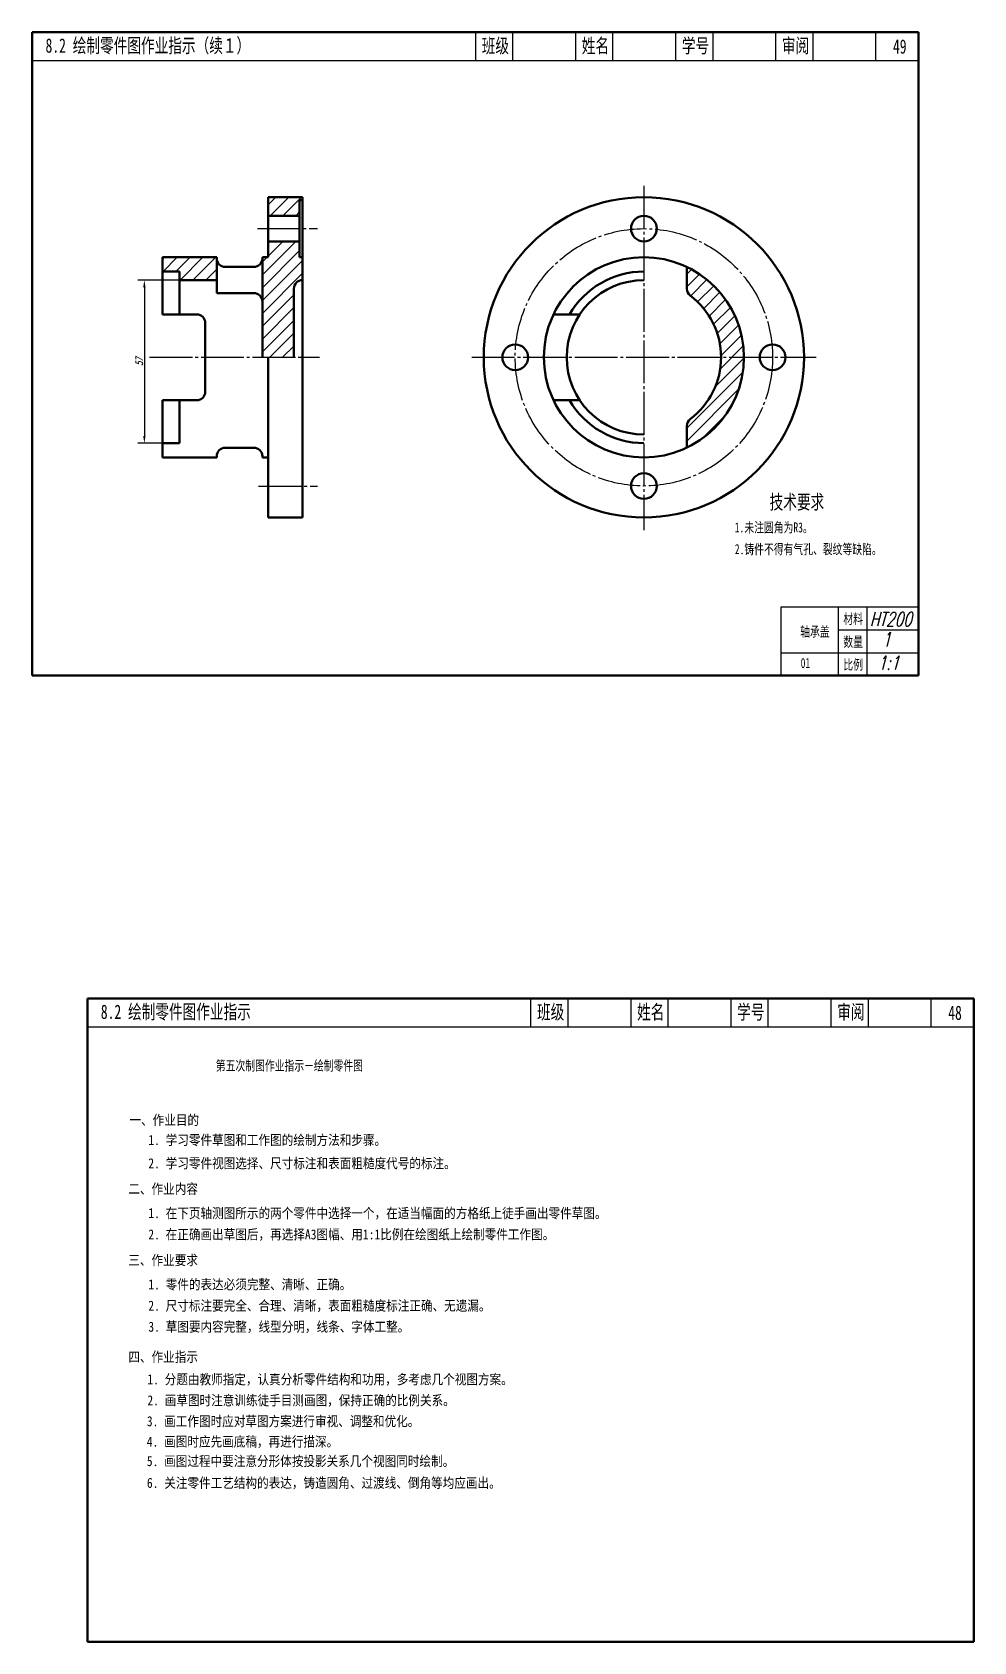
# Model space of a CAD drawing. Header units: millimetres. Extents: x -523 to 1030, y -411 to 275.
# Drawn here: x 352 to 681, y -326 to 237 of the extents above; entities that cross this region are included whole.
import ezdxf

# ---------------------------------------------------------------- set-up
doc = ezdxf.new("R2010")
doc.units = ezdxf.units.MM
doc.header["$PDMODE"] = 33
doc.header["$PDSIZE"] = 1.5
doc.linetypes.add('myCENTER', pattern=[18, 15, -1, 1, -1])
for name, color, linetype, lineweight in [('标注', 7, 'Continuous', 25), ('标题文字', 7, 'Continuous', 25), ('答案中心线', 1, 'myCENTER', 25), ('答案剖面线', 1, 'Continuous', 25), ('答案尺寸', 1, 'Continuous', 25), ('答案粗实线', 1, 'Continuous', 50), ('粗实线', 7, 'Continuous', 50), ('细实线', 7, 'Continuous', 25)]:
    doc.layers.add(name, color=color, linetype=linetype, lineweight=lineweight)
doc.styles.add('尺寸文字1-2.5号', font='txt.shx', dxfattribs={"width": 0.7, "oblique": 15, "height": 2.5})
doc.styles.add('标题汉字1-5号', font='SimSun.ttf', dxfattribs={"width": 0.7, "height": 5})
doc.styles.add('标题汉字2-3.5号', font='SimSun.ttf', dxfattribs={"width": 0.7, "height": 3.5})
doc.dimstyles.new('ISO-25', dxfattribs={"dimtxt": 3.5, "dimasz": 2.5, "dimexe": 2.25, "dimexo": 0, "dimgap": 0.5, "dimtad": 1, "dimdsep": 46, "dimtxsty": '尺寸文字1-2.5号', "dimcen": 2.5, "dimadec": 0, "dimazin": 0, "dimtfac": 1, "dimtmove": 0, "dimatfit": 2, "dimfxl": 0, "dimarcsym": 0})

# ---------------------------------------------------------------- blocks, each defined once
blk = doc.blocks.new('*D182')
at = {"layer": 'Defpoints', "color": 0}
for p in [(403.17, 150.6), (390.87, 93.6), (403.17, 93.6)]:
    blk.add_point(p, dxfattribs=at)
at = {"layer": '答案尺寸', "color": 0, "lineweight": -2}
for p, q in [((403.17, 150.6), (388.62, 150.6)), ((390.87, 148.1), (390.87, 96.1)), ((403.17, 93.6), (388.62, 93.6))]:
    blk.add_line(p, q, dxfattribs=at)
at = {"layer": '答案尺寸', "color": 0}
for points in [[(390.45, 148.1), (391.29, 148.1), (390.87, 150.6)], [(390.45, 96.1), (391.29, 96.1), (390.87, 93.6)]]:
    blk.add_solid(points, dxfattribs=at)
at = {"layer": '答案尺寸', "color": 0, "insert": (389.12, 122.1), "char_height": 2.5, "attachment_point": 5, "rotation": 90, "style": '尺寸文字1-2.5号'}
blk.add_mtext('57', dxfattribs=at)

msp = doc.modelspace()

# ---------------------------------------------------------------- hatches: boundary and pattern name
at = {"layer": '答案剖面线'}
h = msp.add_hatch(dxfattribs=at)
h.set_pattern_fill('ANSI31', color=256, style=0)
h.set_pattern_definition([(45, (-1142.704, 171.571), (-2.245064, 2.245064), [])])
h.paths.add_polyline_path([(416.166, 158.597), (397.166, 158.597), (397.166, 153.597), (403.166, 153.597), (403.166, 150.597), (416.166, 150.597)])
h.paths.add_polyline_path([(443.166, 147.597, -0.4142136), (446.166, 150.597), (446.166, 158.597), (445.166, 158.597), (445.166, 164.097), (434.166, 164.097), (434.166, 158.597), (432.166, 158.597), (432.166, 123.597), (443.166, 123.597)])
h.paths.add_polyline_path([(445.166, 178.597), (446.166, 178.597), (446.166, 179.597), (434.166, 179.597), (434.166, 173.097), (445.166, 173.097)])
h.paths.add_polyline_path([(580.586, 155.22), (580.586, 147.597, 0.236068), (581.786, 145.197, -0.236068), (592.586, 123.597), (600.586, 123.597, 0.2896899)])
h.paths.add_polyline_path([(600.586, 123.597), (592.586, 123.597, -0.236068), (581.786, 101.997, 0.236068), (580.586, 99.597), (580.586, 91.974, 0.2896899)])

# ---------------------------------------------------------------- linework, layer by layer
at = {"layer": '答案中心线'}
for p, q in [((565.586, 183.515), (565.586, 63.193)), ((430.484, 168.597), (451.402, 168.597)), ((392.697, 123.597), (452.076, 123.597)), ((505.383, 123.597), (625.829, 123.597)), ((430.821, 78.597), (451.402, 78.597))]:
    msp.add_line(p, q, dxfattribs=at)
msp.add_circle((565.586, 123.597), 45, dxfattribs=at)
at = {"layer": '答案粗实线'}
for p, q in [((434.166, 179.597), (446.166, 179.597)), ((434.166, 179.597), (434.166, 158.597)), ((445.166, 178.597), (445.166, 158.597)), ((445.166, 178.597), (446.166, 178.597)), ((446.166, 179.597), (446.166, 67.597)), ((434.166, 173.097), (445.166, 173.097)), ((434.166, 164.097), (445.166, 164.097)), ((397.166, 158.597), (416.166, 158.597)), ((397.166, 158.597), (397.166, 138.597)), ((416.166, 158.597), (416.166, 158.22)), ((416.166, 146.047), (416.166, 158.597)), ((432.166, 158.597), (432.166, 158.22)), ((432.166, 158.597), (434.166, 158.597)), ((432.166, 158.597), (432.166, 123.597)), ((445.166, 158.597), (446.166, 158.597)), ((397.166, 153.597), (403.166, 153.597)), ((403.166, 153.597), (403.166, 138.597)), ((429.166, 155.22), (419.166, 155.22)), ((580.586, 155.22), (580.586, 147.597)), ((403.166, 150.597), (416.166, 150.597)), ((443.166, 147.597), (443.166, 123.597)), ((446.166, 150.597), (446.166, 150.597)), ((429.166, 146.047), (416.166, 146.047)), ((397.166, 138.597), (409.166, 138.597)), ((412.166, 135.597), (412.166, 111.597)), ((533.964, 138.597), (543.136, 138.597)), ((434.166, 123.597), (434.166, 67.597)), ((397.166, 108.597), (409.166, 108.597)), ((397.166, 108.597), (397.166, 88.597)), ((403.166, 108.597), (403.166, 93.597)), ((533.964, 108.597), (543.136, 108.597)), ((580.586, 99.597), (580.586, 91.974)), ((397.166, 93.597), (403.166, 93.597)), ((429.166, 91.974), (419.166, 91.974)), ((397.166, 88.597), (416.166, 88.597)), ((416.166, 88.597), (416.166, 88.974)), ((432.166, 88.597), (432.166, 88.974)), ((432.166, 88.597), (434.166, 88.597)), ((434.166, 67.597), (446.166, 67.597))]:
    msp.add_line(p, q, dxfattribs=at)
for centre, radius in [((565.586, 123.597), 56), ((565.586, 168.597), 4.5), ((565.586, 123.597), 35), ((520.586, 123.597), 4.5), ((610.586, 123.597), 4.5), ((565.586, 78.597), 4.5)]:
    msp.add_circle(centre, radius, dxfattribs=at)
for centre, radius, start, end in [((419.166, 158.22), 3, 180, 270), ((429.166, 158.22), 3, 270, 0), ((565.586, 123.597), 30, 90, 150), ((446.166, 147.597), 3, 90, 180), ((565.586, 123.597), 27, 90, 270), ((583.586, 147.597), 3, 180, 233.1301), ((429.166, 143.047), 3, 0, 90), ((565.586, 123.597), 27, 306.8699, 53.1301), ((409.166, 135.597), 3, 360, 90), ((409.166, 111.597), 3, 270, 360), ((565.586, 123.597), 30, 210, 270), ((583.586, 99.597), 3, 126.8699, 180), ((419.166, 88.974), 3, 90, 180), ((429.166, 88.974), 3, 0, 90)]:
    msp.add_arc(centre, radius, start, end, dxfattribs=at)
at = {"layer": '粗实线'}
for p, q in [((351.641, 237.302), (351.641, 227.302)), ((661.641, 237.302), (351.641, 237.302)), ((661.641, 227.302), (661.641, 237.302)), ((351.641, 227.302), (351.641, 12.302)), ((661.641, 12.302), (661.641, 227.302)), ((351.641, 12.302), (661.641, 12.302)), ((680.975, -100.605), (370.975, -100.605)), ((370.975, -100.605), (370.975, -110.605)), ((680.975, -110.605), (680.975, -100.605)), ((370.975, -110.605), (370.975, -325.605)), ((680.975, -325.605), (680.975, -110.605)), ((370.975, -325.605), (680.975, -325.605))]:
    msp.add_line(p, q, dxfattribs=at)
at = {"layer": '细实线'}
for p, q in [((506.641, 237.302), (506.641, 227.302)), ((519.641, 237.302), (519.641, 227.302)), ((541.641, 237.302), (541.641, 227.302)), ((554.641, 237.302), (554.641, 227.302)), ((576.641, 237.302), (576.641, 227.302)), ((589.641, 237.302), (589.641, 227.302)), ((611.641, 237.302), (611.641, 227.302)), ((624.641, 237.302), (624.641, 227.302)), ((646.641, 237.302), (646.641, 227.302)), ((661.641, 227.302), (351.641, 227.302)), ((613.641, 36.302), (661.641, 36.302)), ((613.641, 12.302), (613.641, 36.302)), ((633.641, 12.302), (633.641, 36.302)), ((643.641, 12.302), (643.641, 36.302)), ((633.641, 28.302), (661.641, 28.302)), ((613.641, 20.302), (661.641, 20.302)), ((613.641, 12.302), (661.641, 12.302)), ((525.975, -100.605), (525.975, -110.605)), ((538.975, -100.605), (538.975, -110.605)), ((560.975, -100.605), (560.975, -110.605)), ((573.975, -100.605), (573.975, -110.605)), ((595.975, -100.605), (595.975, -110.605)), ((608.975, -100.605), (608.975, -110.605)), ((630.975, -100.605), (630.975, -110.605)), ((643.975, -100.605), (643.975, -110.605)), ((665.975, -100.605), (665.975, -110.605)), ((680.975, -110.605), (370.975, -110.605))]:
    msp.add_line(p, q, dxfattribs=at)

# ---------------------------------------------------------------- texts
at = {"style": '标题汉字2-3.5号', "width": 0.85}
for s, p in [('一、作业目的', (385.657, -144.881)), ('1. 学习零件草图和工作图的绘制方法和步骤。', (392.257, -151.874)), ('2. 学习零件视图选择、尺寸标注和表面粗糙度代号的标注。', (392.257, -160.011)), ('二、作业内容', (385.258, -168.95)), ('1. 在下页轴测图所示的两个零件中选择一个，在适当幅面的方格纸上徒手画出零件草图。', (392.257, -177.442)), ('2. 在正确画出草图后，再选择A3图幅、用1:1比例在绘图纸上绘制零件工作图。', (392.257, -184.875)), ('三、作业要求', (385.258, -193.881)), ('1. 零件的表达必须完整、清晰、正确。', (392.257, -202.373)), ('2. 尺寸标注要完全、合理、清晰，表面粗糙度标注正确、无遗漏。', (392.257, -209.806)), ('3. 草图要内容完整，线型分明，线条、字体工整。', (392.257, -217.159)), ('四、作业指示', (385.258, -227.719)), ('1. 分题由教师指定，认真分析零件结构和功用，多考虑几个视图方案。', (391.916, -235.564)), ('2. 画草图时注意训练徒手目测画图，保持正确的比例关系。', (391.931, -242.904)), ('3. 画工作图时应对草图方案进行审视、调整和优化。', (391.729, -250.214)), ('4. 画图时应先画底稿，再进行描深。', (391.729, -257.337)), ('5. 画图过程中要注意分形体按投影关系几个视图同时绘制。', (391.729, -264.156)), ('6. 关注零件工艺结构的表达，铸造圆角、过渡线、倒角等均应画出。', (391.761, -271.765))]:
    msp.add_text(s, height=3.5, dxfattribs=at).set_placement(p)
at = {"layer": '标注', "char_height": 5, "width": 21.09727, "attachment_point": 1, "style": '尺寸文字1-2.5号'}
for s, insert in [('HT200', (644.557, 34.53)), ('1', (648.89, 27.478)), ('1:1', (647.346, 19.253))]:
    msp.add_mtext(s, dxfattribs=dict(at, insert=insert))
at = {"layer": '标题文字', "width": 0.7}
for s, height, style, p in [('8.2 绘制零件图作业指示（续１）', 5, '标题汉字1-5号', (356.303, 230.135)), ('班级', 5, '标题汉字1-5号', (508.866, 230.066)), ('姓名', 5, '标题汉字1-5号', (543.866, 230.066)), ('学号', 5, '标题汉字1-5号', (578.866, 230.066)), ('审阅', 5, '标题汉字1-5号', (613.866, 230.066)), ('49', 5, '标题汉字1-5号', (652.698, 229.798)), ('技术要求', 5, '标题汉字2-3.5号', (609.558, 70.523)), ('1.未注圆角为R3。', 3.5, '标题汉字2-3.5号', (597.396, 62.36)), ('2.铸件不得有气孔、裂纹等缺陷。', 3.5, '标题汉字2-3.5号', (597.396, 54.766)), ('材料', 3.5, '标题汉字2-3.5号', (635.342, 30.368)), ('轴承盖', 3.5, '标题汉字2-3.5号', (620.248, 25.913)), ('数量', 3.5, '标题汉字2-3.5号', (635.342, 22.368)), ('01', 3.5, '标题汉字2-3.5号', (620.419, 14.945)), ('比例', 3.5, '标题汉字2-3.5号', (635.342, 14.368)), ('8.2 绘制零件图作业指示', 5, '标题汉字1-5号', (375.636, -107.772)), ('班级', 5, '标题汉字1-5号', (528.2, -107.841)), ('姓名', 5, '标题汉字1-5号', (563.2, -107.841)), ('学号', 5, '标题汉字1-5号', (598.2, -107.841)), ('审阅', 5, '标题汉字1-5号', (633.2, -107.841)), ('48', 5, '标题汉字1-5号', (672.031, -108.109)), ('第五次制图作业指示－绘制零件图', 3.5, '标题汉字2-3.5号', (415.871, -125.846))]:
    msp.add_text(s, height=height, dxfattribs=dict(at, style=style)).set_placement(p)

# ---------------------------------------------------------------- dimensions: what is measured, and where the dimension line sits
at = {"layer": '答案尺寸'}
dim = msp.add_linear_dim(base=(390.871, 93.597), p1=(403.166, 150.597), p2=(403.166, 93.597), angle=90, dimstyle='ISO-25', dxfattribs=at)
dim.commit()
dim.dimension.update_dxf_attribs({"geometry": '*D182', "text_midpoint": (389.121, 122.097)})

doc.saveas('drawing.dxf')
